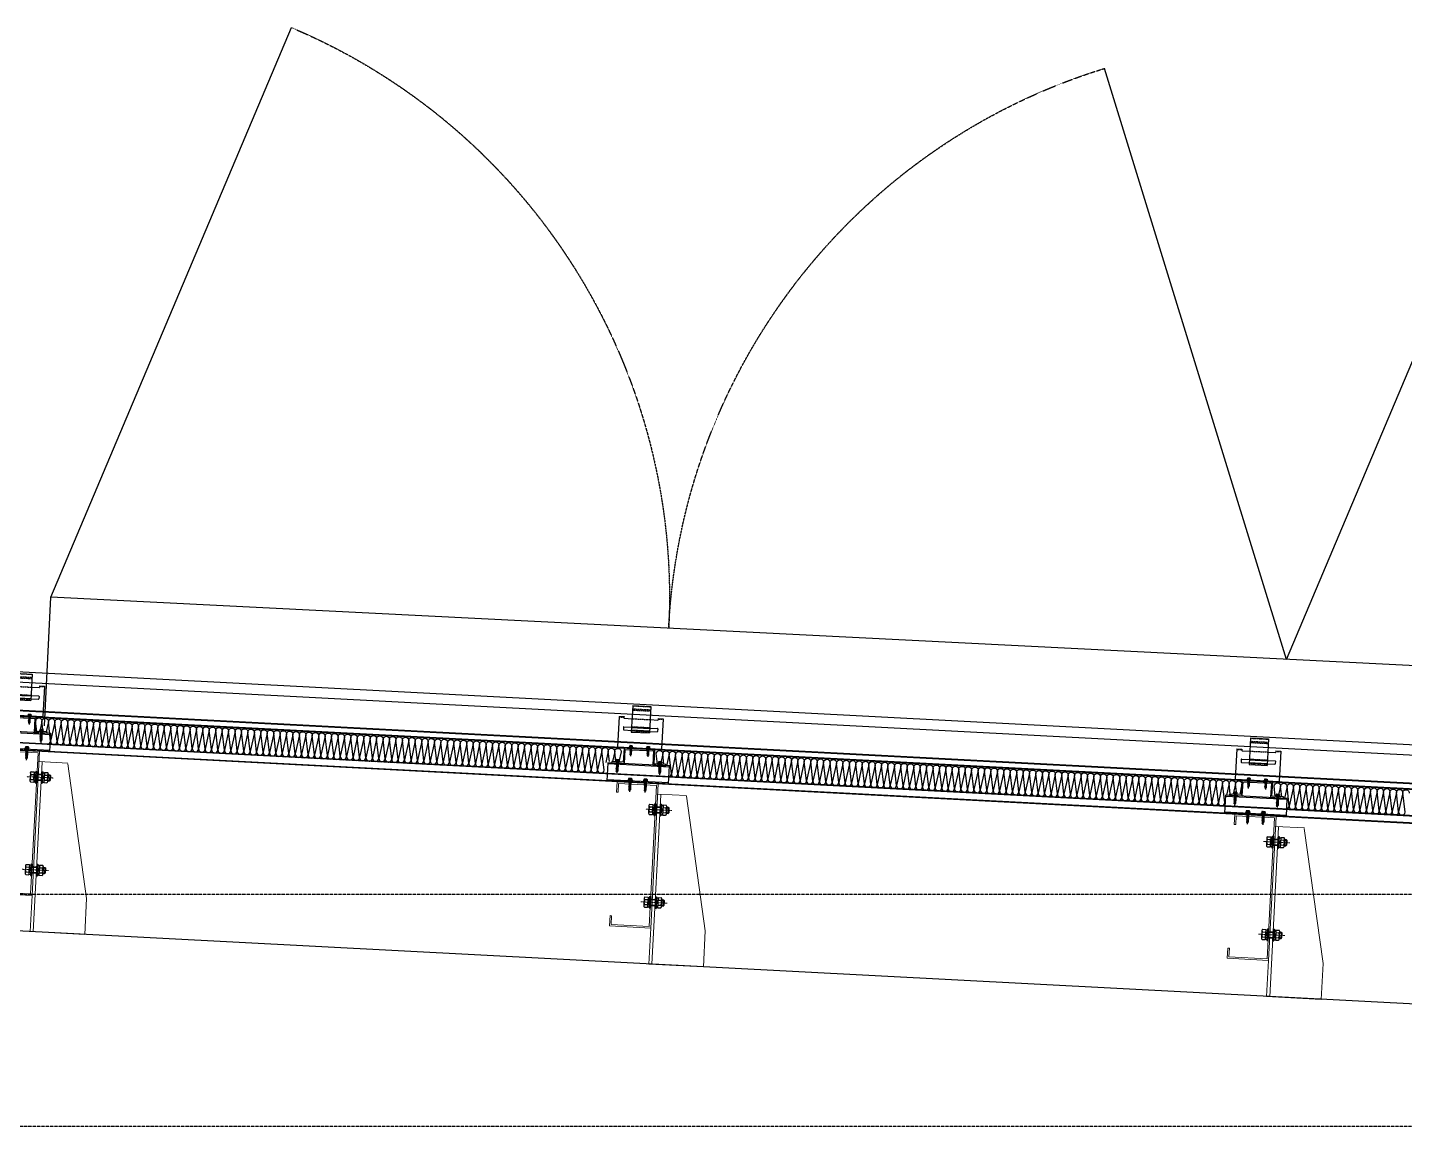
# Model space of a CAD drawing. Extents: x -599358 to 2865263, y -1062760 to 486533.
# Drawn here: x 1914461 to 1917132, y -661110 to -658977 of the extents above; entities that cross this region are included whole.
import ezdxf

# ---------------------------------------------------------------- set-up
doc = ezdxf.new("R2010")
doc.units = 0
for name, pattern in [('__DASH', [0.35, 0.25, -0.1]), ('CENTER', [2, 1.25, -0.25, 0.25, -0.25]), ('CENTER2', [28.575, 19.05, -3.175, 3.175, -3.175]), ('CONTINUOUS0', [0]), ('CONTINUOUS1', [0]), ('DASH', [0.35, 0.25, -0.1]), ('DOTE', [2.42, 2, -0.2, 0.02, -0.2])]:
    doc.linetypes.add(name, pattern=pattern)
for name, color, linetype in [('003_THICK', 7, 'CONTINUOUS1'), ('004_THIN', 6, 'CONTINUOUS0'), ('A-AXIS-DOTE', 14, 'DOTE'), ('A-LIN-V', 9, 'Continuous'), ('BWM', 8, 'Continuous'), ('PJ', 151, 'Continuous'), ('SEAMLOK75 - SHEET', 6, 'Continuous'), ('ZX', 1, 'CENTER2')]:
    doc.layers.add(name, color=color, linetype=linetype)
for name, color, linetype, lineweight in [('C18', 4, 'CENTER', 13), ('S-dim', 81, 'Continuous', 0), ('粗', 7, 'Continuous', 50), ('紧固件', 4, 'Continuous', 13)]:
    doc.layers.add(name, color=color, linetype=linetype, lineweight=lineweight)

# ---------------------------------------------------------------- blocks, each defined once
blk = doc.blocks.new('w432424324')
at = {"layer": 'A-LIN-V', "color": 2}
blk.add_line((-751204.7, 584057.5), (-759779.7, 584507.5), dxfattribs=at)
blk = doc.blocks.new('1231534634654')
at = {"layer": 'A-LIN-V'}
for points in [[(-1775094.8, 580710.3), (-1775448, 581857.1)], [(-1775094.8, 580710.3), (-1774628.2, 581815.9)], [(-1772697.8, 580589.7), (-1773051.1, 581736.5)], [(-1777491.8, 580830.9), (-1772697.8, 580589.7)], [(-1772710.4, 580340), (-1772697.8, 580589.7)]]:
    blk.add_lwpolyline(points, dxfattribs=at)
at = {"layer": 'A-LIN-V', "linetype": 'DASH'}
for centre, start, end in [((-1775094.8, 580710.3), 357.1196, 67.1196), ((-1772697.8, 580589.7), 107.1196, 177.1196)]:
    blk.add_arc(centre, 1200, start, end, dxfattribs=at)
blk = doc.blocks.new('42432')
at = {"layer": 'A-LIN-V', "xscale": -1, "rotation": 354.2392448943365}
blk.add_blockref('1231534634654', (-3515469.6, 181213.9), dxfattribs=at)
blk = doc.blocks.new('34t65')
at = {"color": 2, "ltscale": 50}
for p, q in [((1430037, 238183.4), (1430157, 238183.4)), ((1430037, 238148.4), (1430037, 238183.4)), ((1430037, 238180.9), (1430157, 238180.9)), ((1430157, 238183.4), (1430157, 238148.4)), ((1430157, 238150.9), (1430037, 238150.9)), ((1430157, 238148.4), (1430037, 238148.4))]:
    blk.add_line(p, q, dxfattribs=at)
blk = doc.blocks.new('*U1726')
at = {"layer": 'PJ'}
for p, q in [((-4.4, 0.5), (-4.4, 0)), ((4.4, 0), (-4.4, 0)), ((-4.1, 0.8), (-3.1, 1)), ((4.1, 0.8), (-4.1, 0.8)), ((-3.1, 3.9), (-3.1, 1)), ((3.1, 1), (-3.1, 1)), ((2.3, 4.2), (-2.3, 4.2)), ((-2, 0.8), (-1.5, 1)), ((-1.5, 3.9), (-1.5, 1)), ((-1.5, 0), (-1.5, -1.6)), ((1.5, 3.9), (1.5, 1)), ((2.2, 0.8), (1.5, 1)), ((1.5, 0), (1.5, -1.1)), ((3.1, 3.9), (3.1, 1)), ((4.1, 0.8), (3.1, 1)), ((4.4, 0.5), (4.4, 0)), ((-2.1, -1.9), (2.1, -1.4)), ((-2.1, -1.9), (-1.5, -1.6)), ((-2.1, -1.9), (-1.5, -2.2)), ((-2.1, -3.3), (2.1, -2.8)), ((-2.1, -3.3), (-1.5, -3)), ((-2.1, -3.3), (-1.5, -3.6)), ((-2.1, -4.7), (2.1, -4.2)), ((-2.1, -4.7), (-1.5, -4.4)), ((-2.1, -4.7), (-1.5, -5)), ((-2.1, -6.1), (2.1, -5.6)), ((-2.1, -6.1), (-1.5, -5.8)), ((-2.1, -6.1), (-1.5, -6.4)), ((-2.1, -7.5), (2.1, -7)), ((-2.1, -7.5), (-1.5, -7.2)), ((-2.1, -7.5), (-1.5, -7.8)), ((-2.1, -8.9), (2.1, -8.4)), ((-2.1, -8.9), (-1.5, -8.6)), ((-2.1, -8.9), (-1.5, -9.2)), ((-2.1, -10.3), (2.1, -9.8)), ((-2.1, -10.3), (-1.5, -10)), ((-2.1, -10.3), (-1.5, -10.6)), ((-2.1, -11.7), (2.1, -11.2)), ((-2.1, -11.7), (-1.5, -11.4)), ((-2.1, -11.7), (-1.5, -12)), ((-2.1, -13.1), (-1.5, -12.8)), ((-2.1, -13.1), (-1.1, -13)), ((-2.1, -13.1), (-1.5, -13.4)), ((-1.5, -1.6), (1.5, -1.1)), ((-1.5, -2.2), (1.5, -1.7)), ((-1.5, -2.2), (-1.5, -3)), ((-1.5, -3), (1.5, -2.5)), ((-1.5, -3.6), (1.5, -3.1)), ((-1.5, -3.6), (-1.5, -4.4)), ((-1.5, -4.4), (1.5, -3.9)), ((-1.5, -5), (1.5, -4.5)), ((-1.5, -5), (-1.5, -5.8)), ((-1.5, -5.8), (1.5, -5.3)), ((-1.5, -6.4), (1.5, -5.9)), ((-1.5, -6.4), (-1.5, -7.2)), ((-1.5, -7.2), (1.5, -6.7)), ((-1.5, -7.8), (1.5, -7.3)), ((-1.5, -7.8), (-1.5, -8.6)), ((-1.5, -8.6), (1.5, -8.1)), ((-1.5, -9.2), (1.5, -8.7)), ((-1.5, -9.2), (-1.5, -10)), ((-1.5, -10), (1.5, -9.5)), ((-1.5, -10.6), (1.5, -10.1)), ((-1.5, -10.6), (-1.5, -11.4)), ((-1.5, -11.4), (1.5, -10.9)), ((-1.5, -12), (1.5, -11.5)), ((-1.5, -12), (-1.5, -12.8)), ((-1.5, -12.8), (-1, -12.7)), ((-1.5, -13.4), (-1.5, -17.2)), ((-1.5, -13.4), (-1.3, -13.4)), ((0, -18.6), (-1.5, -17.2)), ((0, -18.6), (1.5, -17.2)), ((0.6, -12.4), (1.5, -12.3)), ((0.7, -12.8), (2.1, -12.6)), ((0.7, -13), (1.5, -12.9)), ((0.7, -13.8), (1.5, -13.7)), ((0.7, -14.2), (2.1, -14)), ((0.7, -14.4), (1.5, -14.3)), ((1.5, -0.3), (1.5, -1.1)), ((2.1, -1.4), (1.5, -1.1)), ((2.1, -1.4), (1.5, -1.7)), ((1.5, -1.7), (1.5, -2.5)), ((2.1, -2.8), (1.5, -2.5)), ((2.1, -2.8), (1.5, -3.1)), ((1.5, -3.1), (1.5, -3.9)), ((2.1, -4.2), (1.5, -3.9)), ((2.1, -4.2), (1.5, -4.5)), ((1.5, -4.5), (1.5, -5.3)), ((2.1, -5.6), (1.5, -5.3)), ((2.1, -5.6), (1.5, -5.9)), ((1.5, -5.9), (1.5, -6.7)), ((2.1, -7), (1.5, -6.7)), ((2.1, -7), (1.5, -7.3)), ((1.5, -7.3), (1.5, -8.1)), ((2.1, -8.4), (1.5, -8.1)), ((2.1, -8.4), (1.5, -8.7)), ((1.5, -8.7), (1.5, -9.5)), ((2.1, -9.8), (1.5, -9.5)), ((2.1, -9.8), (1.5, -10.1)), ((1.5, -10.1), (1.5, -10.9)), ((2.1, -11.2), (1.5, -10.9)), ((2.1, -11.2), (1.5, -11.5)), ((1.5, -11.5), (1.5, -12.3)), ((2.1, -12.6), (1.5, -12.3)), ((2.1, -12.6), (1.5, -12.9)), ((1.5, -12.9), (1.5, -13.7)), ((2.1, -14), (1.5, -13.7)), ((2.1, -14), (1.5, -14.3)), ((1.5, -14.3), (1.5, -17.2))]:
    blk.add_line(p, q, dxfattribs=at)
blk.add_lwpolyline([(0, -18.6), (0.7, -14.4), (0.7, -12.7, 0.417657), (0.4, -12.4, 0.097062), (-1, -12.7), (-1.5, -13.8)], format="xyb", dxfattribs=at)
for centre, radius, start, end in [((-4.1, 0.5), 0.3, 90, 180), ((-2.3, 3.3), 0.951, 35.4009, 144.5991), ((0, 1), 3.2, 61.0594, 118.9406), ((2.3, 3.3), 0.951, 35.4009, 144.5991), ((4.1, 0.5), 0.3, 0, 90)]:
    blk.add_arc(centre, radius, start, end, dxfattribs=at)
at = {"layer": 'ZX', "ltscale": 0.2}
blk.add_line((0, 4.9), (0, -21), dxfattribs=at)
blk = doc.blocks.new('A$C2F3B4A73')
at = {"layer": '粗', "lineweight": -2}
for p, q in [((25.2, 101.1), (60.4, 101.1)), ((25.2, 101.1), (25.2, 49.6)), ((60.4, 101.1), (60.4, 49.6)), ((0, 78.7), (9.6, 78.7)), ((0, 78.7), (0, 19.8)), ((9.6, 78.7), (9.6, 76.3)), ((9.6, 58.4), (9.6, 53.6)), ((10.4, 75.5), (25.2, 75.5)), ((10.4, 59.2), (25.2, 59.2)), ((25.2, 58.4), (60.4, 58.4)), ((25.2, 53.6), (60.4, 53.6)), ((60.4, 75.5), (75.2, 75.5)), ((60.4, 59.2), (75.2, 59.2)), ((76, 78.7), (85.6, 78.7)), ((76, 78.7), (76, 76.3)), ((76, 58.4), (76, 53.6)), ((85.6, 78.7), (85.6, 19.8)), ((10.4, 52.8), (25.2, 52.8)), ((25.2, 49.6), (60.4, 49.6)), ((60.4, 52.8), (75.2, 52.8)), ((0, 19.8), (85.6, 19.8)), ((0, 18.8), (0, 19.8)), ((0, 18.8), (85.6, 18.8)), ((14.4, 19.8), (14.4, 18.8)), ((71.2, 19.8), (71.2, 18.8)), ((85.6, 19.8), (85.6, 18.8))]:
    blk.add_line(p, q, dxfattribs=at)
at = {"layer": '粗', "linetype": 'DASH', "lineweight": -2}
for p, q in [((25.2, 100.6), (60.4, 100.6)), ((25.2, 94.7), (60.4, 94.7)), ((25.2, 92.3), (60.4, 92.3)), ((0, 77.7), (9.6, 77.7)), ((25.2, 75.5), (60.4, 75.5)), ((25.2, 60), (60.4, 60)), ((25.2, 59.2), (60.4, 59.2)), ((76, 77.7), (85.6, 77.7)), ((25.2, 52.8), (60.4, 52.8)), ((25.2, 52), (60.4, 52)), ((16, 19.8), (16, 18.8)), ((21.6, 19.8), (21.6, 18.8)), ((29.6, 19.8), (29.6, 18.8)), ((35.2, 19.8), (35.2, 18.8)), ((50.4, 19.8), (50.4, 18.8)), ((56, 19.8), (56, 18.8)), ((64, 19.8), (64, 18.8)), ((69.6, 19.8), (69.6, 18.8))]:
    blk.add_line(p, q, dxfattribs=at)
at = {"layer": '粗', "lineweight": -2}
for centre, start, end in [((10.4, 76.3), 180, 270), ((10.4, 58.4), 90, 180), ((10.4, 53.6), 180, 270), ((75.2, 76.3), 270, 0), ((75.2, 58.4), 0, 90), ((75.2, 53.6), 270, 0)]:
    blk.add_arc(centre, 0.8, start, end, dxfattribs=at)
at = {"layer": '紧固件', "color": 2, "yscale": 0.8, "zscale": 0.8}
for p, xscale in [((26.1, 19.8), 0.8), ((59.5, 19.8), -0.8)]:
    blk.add_blockref('*U1726', p, dxfattribs=dict(at, xscale=xscale))
blk = doc.blocks.new('A$C51791418')
blk.add_blockref('A$C2F3B4A73', (-42.8, -15.8))
blk = doc.blocks.new('*U1756')
at = {"layer": '003_THICK', "color": 2}
for points in [[(-11, 13.1, 0.611769), (-11, 6.5, 0.611769)], [(-11, 6.5, 0.305859), (-11, -6.5, 0.305859)], [(31.2, 6.5, 0.61177), (31.2, 13.1, 0.61177)], [(31.2, -6.5, 0.305858), (31.2, 6.5, 0.305858)], [(-11, -6.5, 0.611769), (-11, -13.1, 0.611769)], [(31.2, -13.1, 0.61177), (31.2, -6.5, 0.61177)]]:
    blk.add_lwpolyline(points, format="xyb", dxfattribs=at)
for points in [[(-13, 9.8), (-13, -9.8)], [(-11, 13.1), (-3, 13.1)], [(-11, 6.5), (-3, 6.5)], [(-3.6, 8), (-3.6, -8)], [(-3, 13.1), (-3, -13.1)], [(-3, 12.1), (1.1, 12.1)], [(-3, 0), (1.1, 4.1)], [(-3, -4.1), (1.1, 0)], [(1.1, 15), (4.1, 15)], [(1.1, 15), (1.1, -15)], [(4.1, 15), (4.1, -15)], [(4.1, 8), (16.1, 8)], [(16.1, 15), (16.1, -15)], [(16.1, 15), (19.1, 15)], [(19.1, 15), (19.1, -15)], [(19.1, 12.1), (23.2, 12.1)], [(19.1, 0), (23.2, 4.1)], [(23.2, 13.1), (23.2, -13.1)], [(23.2, 13.1), (31.2, 13.1)], [(23.2, 6.5), (31.2, 6.5)], [(33.2, 9.8), (33.2, -9.8)], [(33.2, 8), (37.5, 8)], [(37.5, 8), (37.5, -8)], [(37.5, 8), (39, 6.5)], [(39, 6.5), (39, -6.5)], [(-11, -6.5), (-3, -6.5)], [(-11, -13.1), (-3, -13.1)], [(-3, -12.1), (1.1, -12.1)], [(1.1, -15), (4.1, -15)], [(4.1, -8), (16.1, -8)], [(16.1, -15), (19.1, -15)], [(19.1, -4.1), (23.2, 0)], [(19.1, -12.1), (23.2, -12.1)], [(23.2, -6.5), (31.2, -6.5)], [(23.2, -13.1), (31.2, -13.1)], [(33.2, -8), (37.5, -8)], [(37.5, -8), (39, -6.5)]]:
    blk.add_lwpolyline(points, dxfattribs=at)
at = {"layer": '004_THIN', "color": 2}
for points in [[(-3.6, 6.5), (16.1, 6.5)], [(33.2, 6.5), (39, 6.5)], [(-3.6, -6.5), (16.1, -6.5)], [(33.2, -6.5), (39, -6.5)]]:
    blk.add_lwpolyline(points, dxfattribs=at)
at = {"layer": 'C18', "color": 1, "ltscale": 0.6}
blk.add_lwpolyline([(-21, 0), (47, 0)], dxfattribs=at)
blk = doc.blocks.new('*U1755')
at = {"layer": '003_THICK', "color": 2}
for points in [[(-11, 13.1, 0.611769), (-11, 6.5, 0.611769)], [(-11, 6.5, 0.305859), (-11, -6.5, 0.305859)], [(31.2, 6.5, 0.61177), (31.2, 13.1, 0.61177)], [(31.2, -6.5, 0.305858), (31.2, 6.5, 0.305858)], [(-11, -6.5, 0.611769), (-11, -13.1, 0.611769)], [(31.2, -13.1, 0.61177), (31.2, -6.5, 0.61177)]]:
    blk.add_lwpolyline(points, format="xyb", dxfattribs=at)
for points in [[(-13, 9.8), (-13, -9.8)], [(-11, 13.1), (-3, 13.1)], [(-11, 6.5), (-3, 6.5)], [(-3.6, 8), (-3.6, -8)], [(-3, 13.1), (-3, -13.1)], [(-3, 12.1), (1.1, 12.1)], [(-3, 0), (1.1, 4.1)], [(-3, -4.1), (1.1, 0)], [(1.1, 15), (4.1, 15)], [(1.1, 15), (1.1, -15)], [(4.1, 15), (4.1, -15)], [(4.1, 8), (16.1, 8)], [(16.1, 15), (16.1, -15)], [(16.1, 15), (19.1, 15)], [(19.1, 15), (19.1, -15)], [(19.1, 12.1), (23.2, 12.1)], [(19.1, 0), (23.2, 4.1)], [(23.2, 13.1), (23.2, -13.1)], [(23.2, 13.1), (31.2, 13.1)], [(23.2, 6.5), (31.2, 6.5)], [(33.2, 9.8), (33.2, -9.8)], [(33.2, 8), (37.5, 8)], [(37.5, 8), (37.5, -8)], [(37.5, 8), (39, 6.5)], [(39, 6.5), (39, -6.5)], [(-11, -6.5), (-3, -6.5)], [(-11, -13.1), (-3, -13.1)], [(-3, -12.1), (1.1, -12.1)], [(1.1, -15), (4.1, -15)], [(4.1, -8), (16.1, -8)], [(16.1, -15), (19.1, -15)], [(19.1, -4.1), (23.2, 0)], [(19.1, -12.1), (23.2, -12.1)], [(23.2, -6.5), (31.2, -6.5)], [(23.2, -13.1), (31.2, -13.1)], [(33.2, -8), (37.5, -8)], [(37.5, -8), (39, -6.5)]]:
    blk.add_lwpolyline(points, dxfattribs=at)
at = {"layer": '004_THIN', "color": 2}
for points in [[(-3.6, 6.5), (16.1, 6.5)], [(33.2, 6.5), (39, 6.5)], [(-3.6, -6.5), (16.1, -6.5)], [(33.2, -6.5), (39, -6.5)]]:
    blk.add_lwpolyline(points, dxfattribs=at)
at = {"layer": 'C18', "color": 1, "ltscale": 0.6}
blk.add_lwpolyline([(-21, 0), (47, 0)], dxfattribs=at)
blk = doc.blocks.new('1112')
at = {"color": 2}
blk.add_lwpolyline([(1432456, 238570.9), (1432478.5, 238570.9), (1432478.5, 238598.4), (1432538.5, 238598.4), (1432538.5, 238570.9), (1432561, 238570.9), (1432561, 238568.4), (1432536, 238568.4), (1432536, 238595.9), (1432481, 238595.9), (1432481, 238568.4), (1432456, 238568.4)], close=True, dxfattribs=at)
at = {"layer": 'S-dim', "ltscale": 10}
for p, q in [((1432412.5, 238511.6), (1432362.5, 238252.3)), ((1432412.5, 238512.7), (1432468.5, 238512.7)), ((1432462.5, 238511.6), (1432462.5, 238182.3)), ((1432362.5, 238252.3), (1432362.5, 238182.3)), ((1432468.5, 238252.3), (1432468.5, 238182.3)), ((1432362.5, 238182.3), (1432468.5, 238182.3))]:
    blk.add_line(p, q, dxfattribs=at)
at = {"layer": 'S-dim', "color": 6, "ltscale": 10}
blk.add_lwpolyline([(1432548.5, 238512.3), (1432548.5, 238532.3), (1432468.5, 238532.3), (1432468.5, 238252.3), (1432548.5, 238252.3), (1432548.5, 238272.3), (1432545.5, 238272.3), (1432545.5, 238255.3), (1432471.5, 238255.3), (1432471.5, 238529.3), (1432545.5, 238529.3), (1432545.5, 238512.3)], close=True, dxfattribs=at)
blk.add_blockref('34t65', (2411.5, 385))
at = {"xscale": -0.7500000000000001, "yscale": 0.7500000000000001, "zscale": 0.7500000000000001, "rotation": 359.9999999722328}
for name, p in [('*U1756', (1432474.6, 238482.3)), ('*U1755', (1432474.6, 238302.3))]:
    blk.add_blockref(name, p, dxfattribs=at)
at = {"layer": 'SEAMLOK75 - SHEET', "xscale": -1}
blk.add_blockref('A$C51791418', (1432508.5, 238596.4), dxfattribs=at)
at = {"layer": '紧固件', "xscale": -1.023999999801318, "yscale": 1.023999999801318, "zscale": 1.023999999801318}
for p in [(1432467.3, 238570.9), (1432549.8, 238570.9, 0), (1432493.5, 238535.9), (1432523.5, 238535.9)]:
    blk.add_blockref('*U1726', p, dxfattribs=at)

msp = doc.modelspace()

# ---------------------------------------------------------------- linework, layer by layer
at = {"color": 1, "ltscale": 50}
for p, q in [((1913095.3, -660241.7), (1921509.1, -660683.3)), ((1913095.3, -660243.2), (1921509.1, -660684.8))]:
    msp.add_line(p, q, dxfattribs=at)
at = {"color": 4, "ltscale": 50}
for p, q in [((1921503.8, -660735.6), (1913095.1, -660294.4, 0)), ((1921503.8, -660736.4), (1913095.1, -660295.2, 0)), ((1921503.8, -660749.9), (1913095.1, -660308.6, 0)), ((1921503.8, -660750.7), (1913095.1, -660309.4, 0))]:
    msp.add_line(p, q, dxfattribs=at)
at = {"color": 2, "ltscale": 50}
msp.add_line((1921503.8, -660749.6), (1913095.1, -660308.3, 0), dxfattribs=at)
at = {"layer": 'A-AXIS-DOTE', "linetype": '__DASH', "ltscale": 2}
for p, q in [((1930835.3, -660659.9), (1839476.3, -660659.9)), ((1930835.3, -661109.9), (1839476.3, -661109.9))]:
    msp.add_line(p, q, dxfattribs=at)
at = {"layer": 'BWM', "elevation": 0}
for points in [[(1914479.3, -660343.4), (1914477, -660323.1, -1), (1914489.5, -660323.8), (1914485.1, -660343.7)], [(1914491.8, -660344), (1914489.5, -660323.8, -1), (1914502, -660324.4), (1914497, -660346.8)], [(1914499.7, -660368.1, 0.414214), (1914506.2, -660362.2), (1914502, -660324.4, -1), (1914514.4, -660325.1), (1914506.2, -660362.2, 1), (1914518.7, -660362.8), (1914514.4, -660325.1, -1), (1914526.9, -660325.7), (1914518.7, -660362.8, 1), (1914531.2, -660363.5), (1914526.9, -660325.7, -1), (1914539.4, -660326.4), (1914531.2, -660363.5, 1), (1914543.7, -660364.1), (1914539.4, -660326.4, -1), (1914551.9, -660327), (1914543.7, -660364.1, 1), (1914556.2, -660364.8), (1914551.9, -660327, -1), (1914564.4, -660327.7), (1914556.2, -660364.8, 1), (1914568.6, -660365.4), (1914564.4, -660327.7, -1), (1914576.9, -660328.3), (1914568.6, -660365.4, 1), (1914581.1, -660366.1), (1914576.9, -660328.3, -1), (1914589.3, -660329), (1914581.1, -660366.1, 1), (1914593.6, -660366.8), (1914589.3, -660329, -1), (1914601.8, -660329.7), (1914593.6, -660366.8, 1), (1914606.1, -660367.4), (1914601.8, -660329.7, -1), (1914614.3, -660330.3), (1914606.1, -660367.4, 1), (1914618.6, -660368.1), (1914614.3, -660330.3, -1), (1914626.8, -660331), (1914618.6, -660368.1, 1), (1914631.1, -660368.7), (1914626.8, -660331, -1), (1914639.3, -660331.6), (1914631.1, -660368.7, 1), (1914643.5, -660369.4), (1914639.3, -660331.6, -1), (1914651.8, -660332.3), (1914643.5, -660369.4, 1), (1914656, -660370), (1914651.8, -660332.3, -1), (1914664.2, -660332.9), (1914656, -660370, 1), (1914668.5, -660370.7), (1914664.2, -660332.9, -1), (1914676.7, -660333.6), (1914668.5, -660370.7, 1), (1914681, -660371.3), (1914676.7, -660333.6, -1), (1914689.2, -660334.2), (1914681, -660371.3, 1), (1914693.5, -660372), (1914689.2, -660334.2, -1), (1914701.7, -660334.9), (1914693.5, -660372, 1), (1914706, -660372.6), (1914701.7, -660334.9, -1), (1914714.2, -660335.5), (1914706, -660372.6, 1), (1914718.4, -660373.3), (1914714.2, -660335.5, -1), (1914726.6, -660336.2), (1914718.4, -660373.3, 1), (1914730.9, -660374), (1914726.6, -660336.2, -1), (1914739.1, -660336.9), (1914730.9, -660374, 1), (1914743.4, -660374.6), (1914739.1, -660336.9, -1), (1914751.6, -660337.5), (1914743.4, -660374.6, 1), (1914755.9, -660375.3), (1914751.6, -660337.5, -1), (1914764.1, -660338.2), (1914755.9, -660375.3, 1), (1914768.4, -660375.9), (1914764.1, -660338.2, -1), (1914776.6, -660338.8), (1914768.4, -660375.9, 1), (1914780.9, -660376.6), (1914776.6, -660338.8, -1), (1914789.1, -660339.5), (1914780.9, -660376.6, 1), (1914793.3, -660377.2), (1914789.1, -660339.5, -1), (1914801.5, -660340.1), (1914793.3, -660377.2, 1), (1914805.8, -660377.9), (1914801.5, -660340.1, -1), (1914814, -660340.8), (1914805.8, -660377.9, 1), (1914818.3, -660378.5), (1914814, -660340.8, -1), (1914826.5, -660341.4), (1914818.3, -660378.5, 1), (1914830.8, -660379.2), (1914826.5, -660341.4, -1), (1914839, -660342.1), (1914830.8, -660379.2, 1), (1914843.3, -660379.9), (1914839, -660342.1, -1), (1914851.5, -660342.8), (1914843.3, -660379.9, 1), (1914855.8, -660380.5), (1914851.5, -660342.8, -1), (1914864, -660343.4), (1914855.8, -660380.5, 1), (1914868.2, -660381.2), (1914864, -660343.4, -1), (1914876.4, -660344.1), (1914868.2, -660381.2, 1), (1914880.7, -660381.8), (1914876.4, -660344.1, -1), (1914888.9, -660344.7), (1914880.7, -660381.8, 1), (1914893.2, -660382.5), (1914888.9, -660344.7, -1), (1914901.4, -660345.4), (1914893.2, -660382.5, 1), (1914905.7, -660383.1), (1914901.4, -660345.4, -1), (1914913.9, -660346), (1914905.7, -660383.1, 1), (1914918.2, -660383.8), (1914913.9, -660346, -1), (1914926.4, -660346.7), (1914918.2, -660383.8, 1), (1914930.6, -660384.4), (1914926.4, -660346.7, -1), (1914938.9, -660347.3), (1914930.6, -660384.4, 1), (1914943.1, -660385.1), (1914938.9, -660347.3, -1), (1914951.3, -660348), (1914943.1, -660385.1, 1), (1914955.6, -660385.8), (1914951.3, -660348, -1), (1914963.8, -660348.6), (1914955.6, -660385.8, 1), (1914968.1, -660386.4), (1914963.8, -660348.6, -1), (1914976.3, -660349.3), (1914968.1, -660386.4, 1), (1914980.6, -660387.1), (1914976.3, -660349.3, -1), (1914988.8, -660350), (1914980.6, -660387.1, 1), (1914993.1, -660387.7), (1914988.8, -660350, -1), (1915001.3, -660350.6), (1914993.1, -660387.7, 1), (1915005.5, -660388.4), (1915001.3, -660350.6, -1), (1915013.8, -660351.3), (1915005.5, -660388.4, 1), (1915018, -660389), (1915013.8, -660351.3, -1), (1915026.2, -660351.9), (1915018, -660389, 1), (1915030.5, -660389.7), (1915026.2, -660351.9, -1), (1915038.7, -660352.6), (1915030.5, -660389.7, 1), (1915043, -660390.3), (1915038.7, -660352.6, -1), (1915051.2, -660353.2), (1915043, -660390.3, 1), (1915055.5, -660391), (1915051.2, -660353.2, -1), (1915063.7, -660353.9), (1915055.5, -660391, 1), (1915068, -660391.6), (1915063.7, -660353.9, -1), (1915076.2, -660354.5), (1915068, -660391.6, 1), (1915080.4, -660392.3), (1915076.2, -660354.5, -1), (1915088.6, -660355.2), (1915080.4, -660392.3, 1), (1915092.9, -660393), (1915088.6, -660355.2, -1), (1915101.1, -660355.9), (1915092.9, -660393, 1), (1915105.4, -660393.6), (1915101.1, -660355.9, -1), (1915113.6, -660356.5), (1915105.4, -660393.6, 1), (1915117.9, -660394.3), (1915113.6, -660356.5, -1), (1915126.1, -660357.2), (1915117.9, -660394.3, 1), (1915130.4, -660394.9), (1915126.1, -660357.2, -1), (1915138.6, -660357.8), (1915130.4, -660394.9, 1), (1915142.9, -660395.6), (1915138.6, -660357.8, -1), (1915151.1, -660358.5), (1915142.9, -660395.6, 1), (1915155.3, -660396.2), (1915151.1, -660358.5, -1), (1915163.5, -660359.1), (1915155.3, -660396.2, 1), (1915167.8, -660396.9), (1915163.5, -660359.1, -1), (1915176, -660359.8), (1915167.8, -660396.9, 1), (1915180.3, -660397.5), (1915176, -660359.8, -1), (1915188.5, -660360.4), (1915180.3, -660397.5, 1), (1915192.8, -660398.2), (1915188.5, -660360.4, -1), (1915201, -660361.1), (1915192.8, -660398.2, 1), (1915205.3, -660398.9), (1915201, -660361.1, -1), (1915213.5, -660361.7), (1915205.3, -660398.9, 1), (1915217.8, -660399.5), (1915213.5, -660361.7, -1), (1915226, -660362.4), (1915217.8, -660399.5, 1), (1915230.2, -660400.2), (1915226, -660362.4, -1), (1915238.4, -660363.1), (1915230.2, -660400.2, 1), (1915242.7, -660400.8), (1915238.4, -660363.1, -1), (1915250.9, -660363.7), (1915242.7, -660400.8, 1), (1915255.2, -660401.5), (1915250.9, -660363.7, -1), (1915263.4, -660364.4), (1915255.2, -660401.5, 1), (1915267.7, -660402.1), (1915263.4, -660364.4, -1), (1915275.9, -660365), (1915267.7, -660402.1, 1), (1915280.2, -660402.8), (1915275.9, -660365, -1), (1915288.4, -660365.7), (1915280.2, -660402.8, 1), (1915292.6, -660403.4), (1915288.4, -660365.7, -1), (1915300.9, -660366.3), (1915292.6, -660403.4, 1), (1915305.1, -660404.1), (1915300.9, -660366.3, -1), (1915313.3, -660367), (1915305.1, -660404.1, 1), (1915317.6, -660404.7), (1915313.3, -660367, -1), (1915325.8, -660367.6), (1915317.6, -660404.7, 1), (1915330.1, -660405.4), (1915325.8, -660367.6, -1), (1915338.3, -660368.3), (1915330.1, -660405.4, 1), (1915342.6, -660406.1), (1915338.3, -660368.3, -1), (1915350.8, -660369), (1915342.6, -660406.1, 1), (1915355.1, -660406.7), (1915350.8, -660369, -1), (1915363.3, -660369.6), (1915355.1, -660406.7, 1), (1915367.5, -660407.4), (1915363.3, -660369.6, -1), (1915375.8, -660370.3), (1915367.5, -660407.4, 1), (1915380, -660408), (1915375.8, -660370.3, -1), (1915388.2, -660370.9), (1915380, -660408, 1), (1915392.5, -660408.7), (1915388.2, -660370.9, -1), (1915400.7, -660371.6), (1915392.5, -660408.7, 1), (1915405, -660409.3), (1915400.7, -660371.6, -1), (1915413.2, -660372.2), (1915405, -660409.3, 1), (1915417.5, -660410), (1915413.2, -660372.2, -1), (1915425.7, -660372.9), (1915417.5, -660410, 1), (1915430, -660410.6), (1915425.7, -660372.9, -1), (1915438.2, -660373.5), (1915430, -660410.6, 1), (1915442.4, -660411.3), (1915438.2, -660373.5, -1), (1915450.7, -660374.2), (1915442.4, -660411.3, 1), (1915454.9, -660412), (1915450.7, -660374.2, -1), (1915463.1, -660374.9), (1915454.9, -660412, 1), (1915467.4, -660412.6), (1915463.1, -660374.9, -1), (1915475.6, -660375.5), (1915467.4, -660412.6, 1), (1915479.9, -660413.3), (1915475.6, -660375.5, -1), (1915488.1, -660376.2), (1915479.9, -660413.3, 1), (1915492.4, -660413.9), (1915488.1, -660376.2, -1), (1915500.6, -660376.8), (1915492.4, -660413.9, 1), (1915504.9, -660414.6), (1915500.6, -660376.8, -1), (1915513.1, -660377.5), (1915504.9, -660414.6, 1), (1915517.3, -660415.2), (1915513.1, -660377.5, -1), (1915525.5, -660378.1), (1915517.3, -660415.2, 1), (1915529.8, -660415.9), (1915525.5, -660378.1, -1), (1915538, -660378.8), (1915529.8, -660415.9, 1), (1915542.3, -660416.5), (1915538, -660378.8, -1), (1915550.5, -660379.4), (1915542.3, -660416.5, 1), (1915554.8, -660417.2), (1915550.5, -660379.4, -1), (1915563, -660380.1), (1915554.8, -660417.2, 1), (1915567.3, -660417.8), (1915563, -660380.1, -1), (1915575.5, -660380.7), (1915567.3, -660417.8, 1), (1915579.8, -660418.5), (1915575.5, -660380.7, -1), (1915588, -660381.4), (1915583, -660403.8)], [(1915590.3, -660401.7), (1915588, -660381.4, -1), (1915600.4, -660382.1), (1915596, -660402)], [(1915602.7, -660402.3), (1915600.4, -660382.1, -1), (1915612.9, -660382.7), (1915608.5, -660402.6)], [(1915683.4, -660406.6), (1915681.1, -660386.3, -1), (1915693.6, -660386.9), (1915689.2, -660406.9)], [(1915695.9, -660407.2), (1915693.6, -660386.9, -1), (1915706.1, -660387.6), (1915701.1, -660410)], [(1915703.8, -660431.3, 0.414214), (1915710.4, -660425.4), (1915706.1, -660387.6, -1), (1915718.6, -660388.3), (1915710.4, -660425.4, 1), (1915722.9, -660426), (1915718.6, -660388.3, -1), (1915731.1, -660388.9), (1915722.9, -660426, 1), (1915735.3, -660426.7), (1915731.1, -660388.9, -1), (1915743.6, -660389.6), (1915735.3, -660426.7, 1), (1915747.8, -660427.3), (1915743.6, -660389.6, -1), (1915756, -660390.2), (1915747.8, -660427.3, 1), (1915760.3, -660428), (1915756, -660390.2, -1), (1915768.5, -660390.9), (1915760.3, -660428, 1), (1915772.8, -660428.6), (1915768.5, -660390.9, -1), (1915781, -660391.5), (1915772.8, -660428.6, 1), (1915785.3, -660429.3), (1915781, -660391.5, -1), (1915793.5, -660392.2), (1915785.3, -660429.3, 1), (1915797.8, -660429.9), (1915793.5, -660392.2, -1), (1915806, -660392.8), (1915797.8, -660429.9, 1), (1915810.2, -660430.6), (1915806, -660392.8, -1), (1915818.4, -660393.5), (1915810.2, -660430.6, 1), (1915822.7, -660431.3), (1915818.4, -660393.5, -1), (1915830.9, -660394.2), (1915822.7, -660431.3, 1), (1915835.2, -660431.9), (1915830.9, -660394.2, -1), (1915843.4, -660394.8), (1915835.2, -660431.9, 1), (1915847.7, -660432.6), (1915843.4, -660394.8, -1), (1915855.9, -660395.5), (1915847.7, -660432.6, 1), (1915860.2, -660433.2), (1915855.9, -660395.5, -1), (1915868.4, -660396.1), (1915860.2, -660433.2, 1), (1915872.7, -660433.9), (1915868.4, -660396.1, -1), (1915880.9, -660396.8), (1915872.7, -660433.9, 1), (1915885.1, -660434.5), (1915880.9, -660396.8, -1), (1915893.3, -660397.4), (1915885.1, -660434.5, 1), (1915897.6, -660435.2), (1915893.3, -660397.4, -1), (1915905.8, -660398.1), (1915897.6, -660435.2, 1), (1915910.1, -660435.8), (1915905.8, -660398.1, -1), (1915918.3, -660398.7), (1915910.1, -660435.8, 1), (1915922.6, -660436.5), (1915918.3, -660398.7, -1), (1915930.8, -660399.4), (1915922.6, -660436.5, 1), (1915935.1, -660437.2), (1915930.8, -660399.4, -1), (1915943.3, -660400), (1915935.1, -660437.2, 1), (1915947.6, -660437.8), (1915943.3, -660400, -1), (1915955.8, -660400.7), (1915947.6, -660437.8, 1), (1915960, -660438.5), (1915955.8, -660400.7, -1), (1915968.2, -660401.4), (1915960, -660438.5, 1), (1915972.5, -660439.1), (1915968.2, -660401.4, -1), (1915980.7, -660402), (1915972.5, -660439.1, 1), (1915985, -660439.8), (1915980.7, -660402, -1), (1915993.2, -660402.7), (1915985, -660439.8, 1), (1915997.5, -660440.4), (1915993.2, -660402.7, -1), (1916005.7, -660403.3), (1915997.5, -660440.4, 1), (1916010, -660441.1), (1916005.7, -660403.3, -1), (1916018.2, -660404), (1916010, -660441.1, 1), (1916022.4, -660441.7), (1916018.2, -660404, -1), (1916030.7, -660404.6), (1916022.4, -660441.7, 1), (1916034.9, -660442.4), (1916030.7, -660404.6, -1), (1916043.1, -660405.3), (1916034.9, -660442.4, 1), (1916047.4, -660443), (1916043.1, -660405.3, -1), (1916055.6, -660405.9), (1916047.4, -660443, 1), (1916059.9, -660443.7), (1916055.6, -660405.9, -1), (1916068.1, -660406.6), (1916059.9, -660443.7, 1), (1916072.4, -660444.4), (1916068.1, -660406.6, -1), (1916080.6, -660407.3), (1916072.4, -660444.4, 1), (1916084.9, -660445), (1916080.6, -660407.3, -1), (1916093.1, -660407.9), (1916084.9, -660445, 1), (1916097.3, -660445.7), (1916093.1, -660407.9, -1), (1916105.6, -660408.6), (1916097.3, -660445.7, 1), (1916109.8, -660446.3), (1916105.6, -660408.6, -1), (1916118, -660409.2), (1916109.8, -660446.3, 1), (1916122.3, -660447), (1916118, -660409.2, -1), (1916130.5, -660409.9), (1916122.3, -660447, 1), (1916134.8, -660447.6), (1916130.5, -660409.9, -1), (1916143, -660410.5), (1916134.8, -660447.6, 1), (1916147.3, -660448.3), (1916143, -660410.5, -1), (1916155.5, -660411.2), (1916147.3, -660448.3, 1), (1916159.8, -660448.9), (1916155.5, -660411.2, -1), (1916168, -660411.8), (1916159.8, -660448.9, 1), (1916172.2, -660449.6), (1916168, -660411.8, -1), (1916180.5, -660412.5), (1916172.2, -660449.6, 1), (1916184.7, -660450.3), (1916180.5, -660412.5, -1), (1916192.9, -660413.1), (1916184.7, -660450.3, 1), (1916197.2, -660450.9), (1916192.9, -660413.1, -1), (1916205.4, -660413.8), (1916197.2, -660450.9, 1), (1916209.7, -660451.6), (1916205.4, -660413.8, -1), (1916217.9, -660414.5), (1916209.7, -660451.6, 1), (1916222.2, -660452.2), (1916217.9, -660414.5, -1), (1916230.4, -660415.1), (1916222.2, -660452.2, 1), (1916234.7, -660452.9), (1916230.4, -660415.1, -1), (1916242.9, -660415.8), (1916234.7, -660452.9, 1), (1916247.1, -660453.5), (1916242.9, -660415.8, -1), (1916255.3, -660416.4), (1916247.1, -660453.5, 1), (1916259.6, -660454.2), (1916255.3, -660416.4, -1), (1916267.8, -660417.1), (1916259.6, -660454.2, 1), (1916272.1, -660454.8), (1916267.8, -660417.1, -1), (1916280.3, -660417.7), (1916272.1, -660454.8, 1), (1916284.6, -660455.5), (1916280.3, -660417.7, -1), (1916292.8, -660418.4), (1916284.6, -660455.5, 1), (1916297.1, -660456.1), (1916292.8, -660418.4, -1), (1916305.3, -660419), (1916297.1, -660456.1, 1), (1916309.6, -660456.8), (1916305.3, -660419, -1), (1916317.8, -660419.7), (1916309.6, -660456.8, 1), (1916322, -660457.5), (1916317.8, -660419.7, -1), (1916330.2, -660420.4), (1916322, -660457.5, 1), (1916334.5, -660458.1), (1916330.2, -660420.4, -1), (1916342.7, -660421), (1916334.5, -660458.1, 1), (1916347, -660458.8), (1916342.7, -660421, -1), (1916355.2, -660421.7), (1916347, -660458.8, 1), (1916359.5, -660459.4), (1916355.2, -660421.7, -1), (1916367.7, -660422.3), (1916359.5, -660459.4, 1), (1916372, -660460.1), (1916367.7, -660422.3, -1), (1916380.2, -660423), (1916372, -660460.1, 1), (1916384.4, -660460.7), (1916380.2, -660423, -1), (1916392.7, -660423.6), (1916384.4, -660460.7, 1), (1916396.9, -660461.4), (1916392.7, -660423.6, -1), (1916405.1, -660424.3), (1916396.9, -660461.4, 1), (1916409.4, -660462), (1916405.1, -660424.3, -1), (1916417.6, -660424.9), (1916409.4, -660462, 1), (1916421.9, -660462.7), (1916417.6, -660424.9, -1), (1916430.1, -660425.6), (1916421.9, -660462.7, 1), (1916434.4, -660463.4), (1916430.1, -660425.6, -1), (1916442.6, -660426.3), (1916434.4, -660463.4, 1), (1916446.9, -660464), (1916442.6, -660426.3, -1), (1916455.1, -660426.9), (1916446.9, -660464, 1), (1916459.3, -660464.7), (1916455.1, -660426.9, -1), (1916467.6, -660427.6), (1916459.3, -660464.7, 1), (1916471.8, -660465.3), (1916467.6, -660427.6, -1), (1916480, -660428.2), (1916471.8, -660465.3, 1), (1916484.3, -660466), (1916480, -660428.2, -1), (1916492.5, -660428.9), (1916484.3, -660466, 1), (1916496.8, -660466.6), (1916492.5, -660428.9, -1), (1916505, -660429.5), (1916496.8, -660466.6, 1), (1916509.3, -660467.3), (1916505, -660429.5, -1), (1916517.5, -660430.2), (1916509.3, -660467.3, 1), (1916521.8, -660467.9), (1916517.5, -660430.2, -1), (1916530, -660430.8), (1916521.8, -660467.9, 1), (1916534.2, -660468.6), (1916530, -660430.8, -1), (1916542.5, -660431.5), (1916534.2, -660468.6, 1), (1916546.7, -660469.2), (1916542.5, -660431.5, -1), (1916554.9, -660432.1), (1916546.7, -660469.2, 1), (1916559.2, -660469.9), (1916554.9, -660432.1, -1), (1916567.4, -660432.8), (1916559.2, -660469.9, 1), (1916571.7, -660470.6), (1916567.4, -660432.8, -1), (1916579.9, -660433.5), (1916571.7, -660470.6, 1), (1916584.2, -660471.2), (1916579.9, -660433.5, -1), (1916592.4, -660434.1), (1916584.2, -660471.2, 1), (1916596.7, -660471.9), (1916592.4, -660434.1, -1), (1916604.9, -660434.8), (1916596.7, -660471.9, 1), (1916609.1, -660472.5), (1916604.9, -660434.8, -1), (1916617.3, -660435.4), (1916609.1, -660472.5, 1), (1916621.6, -660473.2), (1916617.3, -660435.4, -1), (1916629.8, -660436.1), (1916621.6, -660473.2, 1), (1916634.1, -660473.8), (1916629.8, -660436.1, -1), (1916642.3, -660436.7), (1916634.1, -660473.8, 1), (1916646.6, -660474.5), (1916642.3, -660436.7, -1), (1916654.8, -660437.4), (1916646.6, -660474.5, 1), (1916659.1, -660475.1), (1916654.8, -660437.4, -1), (1916667.3, -660438), (1916659.1, -660475.1, 1), (1916671.6, -660475.8), (1916667.3, -660438, -1), (1916679.8, -660438.7), (1916671.6, -660475.8, 1), (1916684, -660476.5), (1916679.8, -660438.7, -1), (1916692.2, -660439.4), (1916684, -660476.5, 1), (1916696.5, -660477.1), (1916692.2, -660439.4, -1), (1916704.7, -660440), (1916696.5, -660477.1, 1), (1916709, -660477.8), (1916704.7, -660440, -1), (1916717.2, -660440.7), (1916709, -660477.8, 1), (1916721.5, -660478.4), (1916717.2, -660440.7, -1), (1916729.7, -660441.3), (1916721.5, -660478.4, 1), (1916734, -660479.1), (1916729.7, -660441.3, -1), (1916742.2, -660442), (1916734, -660479.1, 1), (1916746.5, -660479.7), (1916742.2, -660442, -1), (1916754.7, -660442.6), (1916746.5, -660479.7, 1), (1916758.9, -660480.4), (1916754.7, -660442.6, -1), (1916767.1, -660443.3), (1916758.9, -660480.4, 1), (1916771.4, -660481), (1916767.1, -660443.3, -1), (1916779.6, -660443.9), (1916771.4, -660481, 1), (1916783.9, -660481.7), (1916779.6, -660443.9, -1), (1916792.1, -660444.6), (1916787.2, -660467)], [(1916794.4, -660464.9), (1916792.1, -660444.6, -1), (1916804.6, -660445.2), (1916800.2, -660465.2)], [(1916806.9, -660465.5), (1916804.6, -660445.2, -1), (1916817.1, -660445.9), (1916812.7, -660465.8)], [(1916881.8, -660469.5), (1916879.5, -660449.2, -1), (1916892, -660449.8), (1916887.6, -660469.8)], [(1916894.3, -660470.1), (1916892, -660449.8, -1), (1916904.5, -660450.5), (1916899.5, -660472.9)], [(1916902.2, -660494.2, 0.414214), (1916908.7, -660488.2), (1916904.5, -660450.5, -1), (1916916.9, -660451.1), (1916908.7, -660488.2, 1), (1916921.2, -660488.9), (1916916.9, -660451.1, -1), (1916929.4, -660451.8), (1916921.2, -660488.9, 1), (1916933.7, -660489.6), (1916929.4, -660451.8, -1), (1916941.9, -660452.5), (1916933.7, -660489.6, 1), (1916946.2, -660490.2), (1916941.9, -660452.5, -1), (1916954.4, -660453.1), (1916946.2, -660490.2, 1), (1916958.7, -660490.9), (1916954.4, -660453.1, -1), (1916966.9, -660453.8), (1916958.7, -660490.9, 1), (1916971.1, -660491.5), (1916966.9, -660453.8, -1), (1916979.4, -660454.4), (1916971.1, -660491.5, 1), (1916983.6, -660492.2), (1916979.4, -660454.4, -1), (1916991.8, -660455.1), (1916983.6, -660492.2, 1), (1916996.1, -660492.8), (1916991.8, -660455.1, -1), (1917004.3, -660455.7), (1916996.1, -660492.8, 1), (1917008.6, -660493.5), (1917004.3, -660455.7, -1), (1917016.8, -660456.4), (1917008.6, -660493.5, 1), (1917021.1, -660494.1), (1917016.8, -660456.4, -1), (1917029.3, -660457), (1917021.1, -660494.1, 1), (1917033.6, -660494.8), (1917029.3, -660457, -1), (1917041.8, -660457.7), (1917033.6, -660494.8, 1), (1917046, -660495.5), (1917041.8, -660457.7, -1), (1917054.2, -660458.3), (1917046, -660495.5, 1), (1917058.5, -660496.1), (1917054.2, -660458.3, -1), (1917066.7, -660459), (1917058.5, -660496.1, 1), (1917071, -660496.8), (1917066.7, -660459, -1), (1917079.2, -660459.7), (1917071, -660496.8, 1), (1917083.5, -660497.4), (1917079.2, -660459.7, -1), (1917091.7, -660460.3), (1917083.5, -660497.4, 1), (1917096, -660498.1), (1917091.7, -660460.3, -1), (1917104.2, -660461), (1917096, -660498.1, 1), (1917108.5, -660498.7), (1917104.2, -660461, -1), (1917116.7, -660461.6), (1917108.5, -660498.7, 1), (1917120.9, -660499.4), (1917116.7, -660461.6, -1), (1917129.1, -660462.3), (1917120.9, -660499.4, 1), (1917133.4, -660500), (1917129.1, -660462.3, -1), (1917141.6, -660462.9)]]:
    msp.add_lwpolyline(points, format="xyb", dxfattribs=at)
at = {"layer": 'SEAMLOK75 - SHEET'}
for p, q in [((1921762.3, -660611.7, 0), (1913113.9, -660157.9, 0)), ((1921761.2, -660631.7, 0), (1913119.5, -660178.2, 0)), ((1913110, -660232.8, 0), (1921758.3, -660686.6, 0)), ((1913112.7, -660231.9, 0), (1921758.4, -660685.6, 0))]:
    msp.add_line(p, q, dxfattribs=at)

# ---------------------------------------------------------------- block references
at = {"xscale": -1, "rotation": 356.9959800213042}
for p in [(3332484.5, -973656.8, 0), (3333684.5, -973719.8, 0), (3334882.8, -973782.7, 0)]:
    msp.add_blockref('1112', p, dxfattribs=at)
at = {"layer": 'A-LIN-V'}
for name, p in [('w432424324', (2672874.9, -1245167.3)), ('42432', (3607954.5, -1241020.3))]:
    msp.add_blockref(name, p, dxfattribs=at)

doc.saveas('drawing.dxf')
